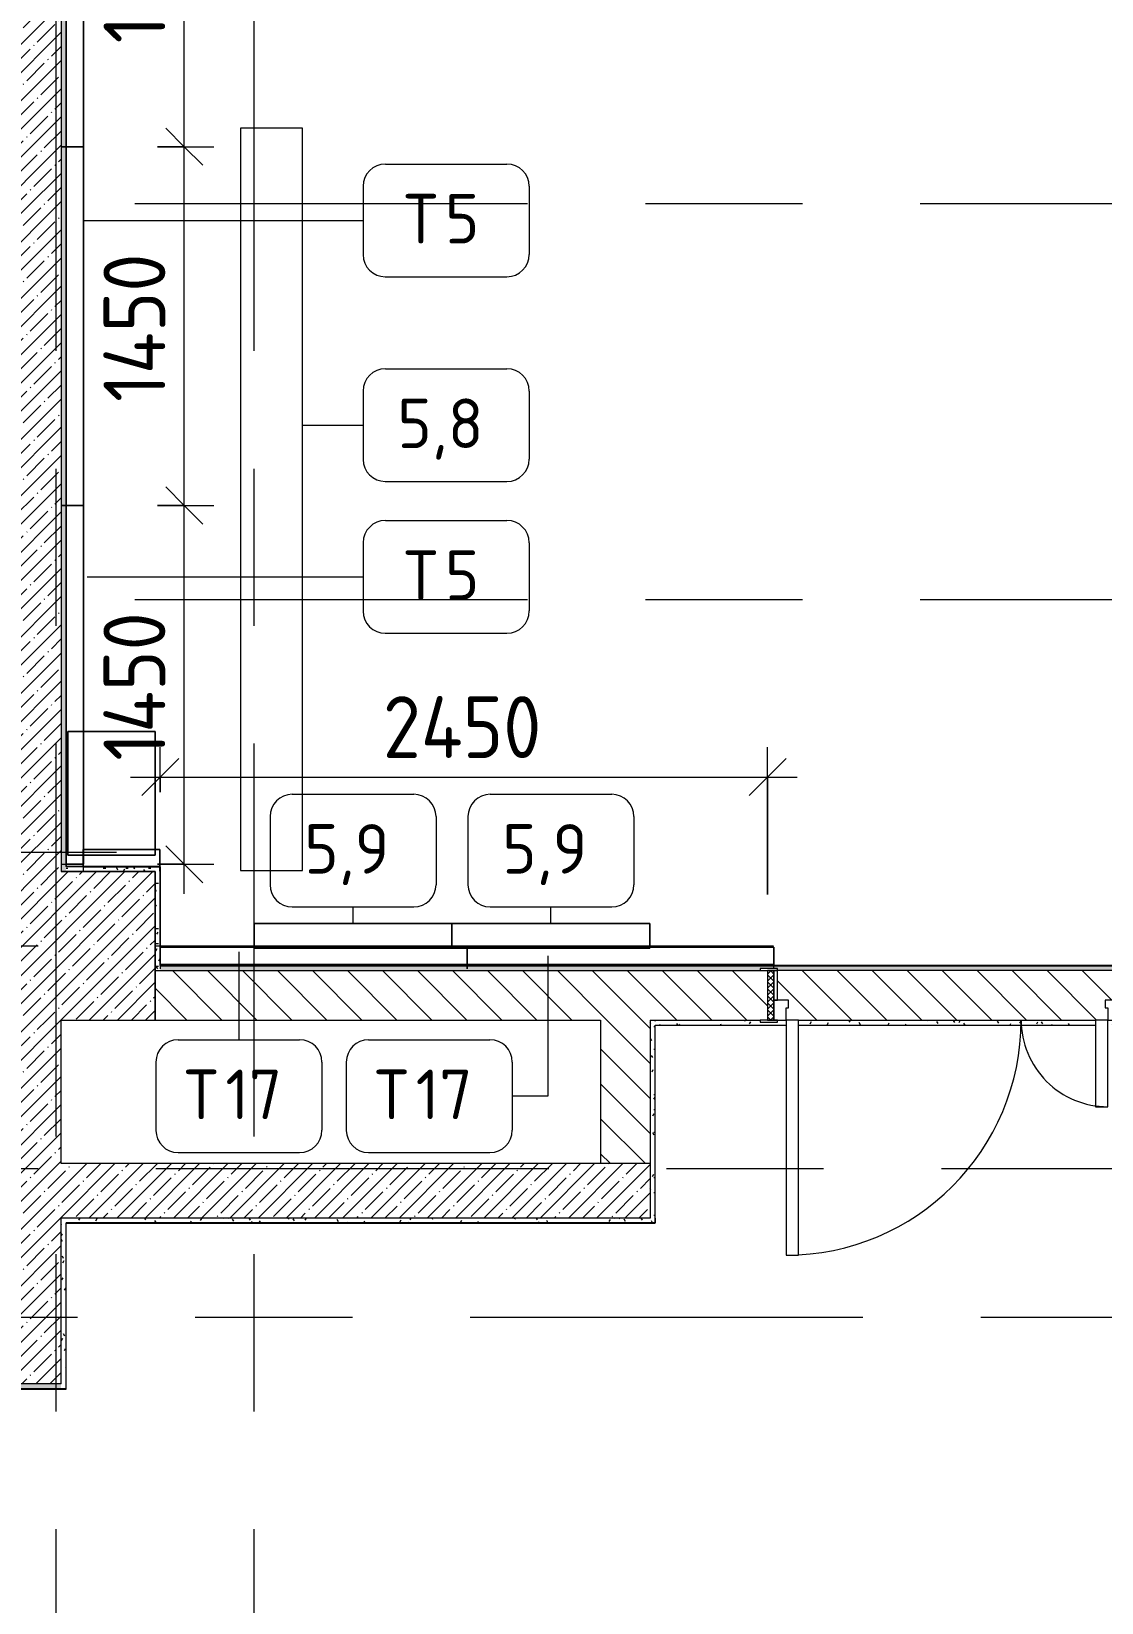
# Model space of a CAD drawing. Header units: millimetres. Extents: x 35092 to 251863, y -8553 to 29549.
# Drawn here: x 42260 to 46586, y 9346 to 15696 of the extents above; entities that cross this region are included whole.
import ezdxf

# ---------------------------------------------------------------- set-up
doc = ezdxf.new("R2010")
doc.units = ezdxf.units.MM
doc.linetypes.add('Осевая', pattern=[3175, 635, -476.25, 1587.5, -476.25])
for name, color, linetype, lineweight in [('A-ANNO-DIMS', 7, 'Continuous', 9), ('A-ANNO-DIMS-100', 7, 'Continuous', 9), ('A-DOOR', 7, 'Continuous', 9), ('A-DOOR-FRAM-2', 7, 'Continuous', 9), ('A-WALL', 7, 'Continuous', 9), ('I-FURN-IDEN', 7, 'Continuous', 9), ('I-WALL', 7, 'Continuous', 9), ('S-COLS', 7, 'Continuous', 9), ('Оси', 7, 'Continuous', 9), ('Оси-2', 7, 'Осевая', 9)]:
    doc.layers.add(name, color=color, linetype=linetype, lineweight=lineweight)
for name, color, linetype, lineweight, true_color in [('A-DOOR-1', 7, 'Continuous', 9, 0xc0c0c0), ('A-DOOR-FRAM-1', 7, 'Continuous', 9, 0xc0c0c0), ('A-WALL-1', 9, 'Continuous', 9, 0x808080), ('A-WALL-FNSH-1', 9, 'Continuous', 9, 0x808080), ('I-FURN-1', 9, 'Continuous', 9, 0x808080)]:
    doc.layers.add(name, color=color, linetype=linetype, lineweight=lineweight, true_color=true_color)
doc.styles.add('GOST Common', font='GOST_Common.ttf', dxfattribs={"height": 200})
doc.styles.add('ISOCPEUR', font='isocpeur.ttf', dxfattribs={"width": 0.9, "height": 250})
doc.dimstyles.new('ISO-2_5_0_9К_БОЛЬШОЙ', dxfattribs={"dimscale": 304.8, "dimtxt": 248.995294, "dimasz": 0.492126, "dimexe": 0.393701, "dimexo": 0.984252, "dimgap": 0, "dimtad": 1, "dimdec": 0, "dimrnd": 10, "dimzin": 0, "dimdsep": 46, "dimtxsty": 'ISOCPEUR', "dimblk1": 'OBLIQUE', "dimblk2": 'OBLIQUE', "dimsah": 1, "dimcen": 0.09, "dimdle": 0.393701, "dimazin": 0, "dimtfac": 1, "dimtdec": 4, "dimtix": 1, "dimtmove": 0, "dimatfit": 3, "dimfxl": 1, "dimtvp": 1, "dimtolj": 1, "dimtzin": 0, "dimarcsym": 2})
pattern_1 = [(135, (0, 0), (-70.71068, -70.71068), [])]
pattern_2 = [(45, (0, 0), (-57.02463, 57.02463), []), (45, (57.025, 0), (-57.02463, 57.02463), [100.806, -20.161, 3.353, -16.808])]
pattern_3 = [(0, (0, 0), (121.92, 30.48), [10.058, -81.382, 10.058, -81.382, -487.68]), (0, (0, 0), (121.92, 30.48), [-182.88, 10.058, -172.822, 10.058, -81.382, -213.36]), (0, (0, 0), (121.92, 30.48), [-457.2, 10.058, -50.902, 10.058, -142.342]), (120, (45.72, 15.24), (-87.356454, 90.345817), [10.058, -81.382, 10.058, -81.382, -487.68]), (120, (45.72, 15.24), (-87.356454, 90.345817), [-182.88, 10.058, -172.822, 10.058, -81.382, -213.36]), (120, (45.72, 15.24), (-87.356454, 90.345817), [-457.2, 10.058, -50.902, 10.058, -142.342]), (240, (60.96, 76.2), (-34.563546, -120.825817), [10.058, -81.382, 10.058, -81.382, -487.68]), (240, (60.96, 76.2), (-34.563546, -120.825817), [-182.88, 10.058, -172.822, 10.058, -81.382, -213.36]), (240, (60.96, 76.2), (-34.563546, -120.825817), [-457.2, 10.058, -50.902, 10.058, -142.342])]

# ---------------------------------------------------------------- blocks, each defined once
blk = doc.blocks.new('110_Дверь_СКБ_2Ст - Д-6_л__ ДОО_Дв_1450x2100h_Дверь из раздевальной в коридор-25835678-План расстановки мебели и оборудования 2 этажа в осях 12-23')
at = {"layer": 'A-DOOR'}
h = blk.add_hatch(dxfattribs=at)
h.set_pattern_fill('FP_25', color=256, style=0, pattern_type=2)
h.set_pattern_definition([(135, (1576.41, 164.685), (-14.14214, -14.14214), []), (225, (1576.41, 164.685), (14.14214, -14.14214), [])])
h.paths.add_polyline_path([(737.5, 100), (712.5, 100), (712.5, -100), (737.5, -100)])
at = {"layer": 'A-DOOR-FRAM-2'}
h = blk.add_hatch(dxfattribs=at)
h.set_pattern_fill('FP_26', color=256, style=0, pattern_type=2)
h.set_pattern_definition([(45, (-546.384, 164.685), (-14.1421, 14.1421), []), (135, (-546.384, 164.685), (-14.1421, -14.1421), [])])
h.paths.add_polyline_path([(-687.5, -100), (-687.5, 100), (-712.5, 100), (-712.5, -100)])
at = {"layer": 'A-DOOR-1'}
for p, q in [((662.5, 1050), (612.5, 1050)), ((612.5, 1050), (612.5, 100)), ((662.5, 100), (662.5, 1050)), ((-637.5, 450), (-637.5, 100)), ((-587.5, 450), (-637.5, 450)), ((-587.5, 100), (-587.5, 450)), ((-637.5, 100), (-587.5, 100)), ((612.5, 100), (662.5, 100))]:
    blk.add_line(p, q, dxfattribs=at)
for centre, radius, start, end in [((662.5, 100), 950, 90, 180), ((-637.5, 100), 350, 360, 90)]:
    blk.add_arc(centre, radius, start, end, dxfattribs=at)
at = {"layer": 'A-DOOR-FRAM-1'}
for p, q in [((-672.5, 108), (-742.5, 108)), ((-742.5, 108), (-742.5, 100)), ((-742.5, 100), (-672.5, 100)), ((-687.5, 100), (-712.5, 100)), ((-712.5, 100), (-712.5, -100)), ((-637.5, 100), (-687.5, 100)), ((-687.5, 100), (-687.5, 20)), ((-687.5, -100), (-687.5, 100)), ((-672.5, 100), (-672.5, 108)), ((-637.5, 50), (-637.5, 100)), ((662.5, 100), (662.5, 50)), ((712.5, 100), (662.5, 100)), ((767.5, 108), (697.5, 108)), ((697.5, 108), (697.5, 100)), ((697.5, 100), (767.5, 100)), ((712.5, 20), (712.5, 100)), ((737.5, 100), (712.5, 100)), ((712.5, 100), (712.5, -100)), ((737.5, -100), (737.5, 100)), ((767.5, 100), (767.5, 108)), ((-687.5, 20), (-627.5, 20)), ((-672.5, 20), (-687.5, 20)), ((-687.5, 20), (-687.5, -100)), ((-672.5, -100), (-672.5, 20)), ((-627.5, 50), (-637.5, 50)), ((-627.5, 20), (-627.5, 50)), ((662.5, 50), (652.5, 50)), ((652.5, 50), (652.5, 20)), ((652.5, 20), (712.5, 20)), ((712.5, 20), (697.5, 20)), ((697.5, 20), (697.5, -100)), ((712.5, -100), (712.5, 20)), ((-672.5, -100), (-742.5, -100)), ((-742.5, -100), (-742.5, -108)), ((-742.5, -108), (-672.5, -108)), ((-712.5, -100), (-687.5, -100)), ((-687.5, -100), (-672.5, -100)), ((-672.5, -108), (-672.5, -100)), ((697.5, -100), (712.5, -100)), ((767.5, -100), (697.5, -100)), ((697.5, -100), (697.5, -108)), ((697.5, -108), (767.5, -108)), ((712.5, -100), (737.5, -100)), ((767.5, -108), (767.5, -100))]:
    blk.add_line(p, q, dxfattribs=at)
blk = doc.blocks.new('Стол базовый прямоугольный - 5_8-26349451-План расстановки мебели и оборудования 2 этажа в осях 12-23')
at = {"layer": 'I-FURN-1'}
for p, q in [((1500, 125), (-1500, 125)), ((-1500, 125), (-1500, -125)), ((1500, -125), (1500, 125)), ((-1500, -125), (1500, -125))]:
    blk.add_line(p, q, dxfattribs=at)
blk = doc.blocks.new('Мат в спортивном зале - Т5-31174681-План расстановки мебели и оборудования 2 этажа в осях 12-23')
at = {"layer": 'I-FURN-1'}
for p, q in [((-568.7, 925.9), (-568.7, 906.7)), ((881.3, 909.3), (-568.7, 909.3)), ((-568.7, 909.3), (-568.7, 839.3)), ((-568.7, 839.3), (-568.7, 909.3)), ((-568.7, 909.3), (881.3, 909.3)), ((881.3, 906.7), (881.3, 925.9)), ((881.3, 839.3), (881.3, 909.3)), ((-568.7, 839.3), (881.3, 839.3)), ((812.3, 839.3), (-568.7, 839.3)), ((881.3, 839.3), (812.3, 839.3))]:
    blk.add_line(p, q, dxfattribs=at)
blk = doc.blocks.new('Мат в спортивном зале - Т5-V210-План расстановки мебели и оборудования 2 этажа в осях 12-23')
at = {"layer": 'I-FURN-1'}
for p, q in [((-568.7, 925.9), (-568.7, 906.7)), ((881.3, 909.3), (-568.7, 909.3)), ((-568.7, 909.3), (-568.7, 839.3)), ((-568.7, 839.3), (-568.7, 909.3)), ((-568.7, 909.3), (881.3, 909.3)), ((881.3, 906.7), (881.3, 925.9)), ((881.3, 839.3), (881.3, 909.3)), ((881.3, 909.3), (881.3, 839.3)), ((-568.7, 839.3), (881.3, 839.3)), ((881.3, 839.3), (-568.7, 839.3))]:
    blk.add_line(p, q, dxfattribs=at)
blk = doc.blocks.new('Мат в спортивном зале - Т5-V211-План расстановки мебели и оборудования 2 этажа в осях 12-23')
at = {"layer": 'I-FURN-1'}
for p, q in [((-568.7, 925.9), (-568.7, 906.7)), ((881.3, 909.3), (-568.7, 909.3)), ((-568.7, 909.3), (-568.7, 839.3)), ((-568.7, 840.6), (-568.7, 909.3)), ((-568.7, 909.3), (881.3, 909.3)), ((881.3, 906.7), (881.3, 925.9)), ((881.3, 839.3), (881.3, 909.3)), ((881.3, 909.3), (881.3, 839.3)), ((-568.7, 839.3), (-568.7, 840.6)), ((-568.7, 839.3), (881.3, 839.3)), ((-531.6, 839.3), (-568.7, 839.3)), ((-509.7, 839.3), (-531.6, 839.3)), ((-31.6, 839.3), (-509.7, 839.3)), ((881.3, 839.3), (-31.6, 839.3))]:
    blk.add_line(p, q, dxfattribs=at)
blk = doc.blocks.new('Мат в спортивном зале - Т7-V217-План расстановки мебели и оборудования 2 этажа в осях 12-23')
at = {"layer": 'I-FURN-1'}
for p, q in [((571.3, 925.9), (571.3, 906.7)), ((881.3, 909.3), (571.3, 909.3)), ((571.3, 909.3), (571.3, 839.3)), ((571.3, 839.3), (571.3, 908.3)), ((881.3, 906.7), (881.3, 925.9)), ((881.3, 839.3), (881.3, 909.3)), ((881.3, 908.3), (881.3, 898.3)), ((881.3, 898.3), (881.3, 861.2)), ((571.3, 839.3), (881.3, 839.3)), ((590, 839.3), (571.3, 839.3)), ((880, 839.3), (590, 839.3)), ((881.3, 839.3), (880, 839.3)), ((881.3, 861.2), (881.3, 839.3))]:
    blk.add_line(p, q, dxfattribs=at)
blk = doc.blocks.new('Мат в спортивном зале - Т17-31179392-План расстановки мебели и оборудования 2 этажа в осях 12-23')
at = {"layer": 'I-FURN-1'}
for p, q in [((-358.7, 925.9), (-358.7, 906.7)), ((881.3, 909.3), (-358.7, 909.3)), ((-358.7, 909.3), (-358.7, 839.3)), ((-358.7, 842.5), (-358.7, 909.3)), ((-358.7, 909.3), (881.3, 909.3)), ((881.3, 906.7), (881.3, 925.9)), ((881.3, 839.3), (881.3, 909.3)), ((881.3, 909.3), (881.3, 839.3)), ((-358.7, 839.3), (-358.7, 842.5)), ((-358.7, 839.3), (881.3, 839.3)), ((502.3, 839.3), (-358.7, 839.3)), ((881.3, 839.3), (502.3, 839.3))]:
    blk.add_line(p, q, dxfattribs=at)
blk = doc.blocks.new('Мат в спортивном зале - Т17-V234-План расстановки мебели и оборудования 2 этажа в осях 12-23')
at = {"layer": 'I-FURN-1'}
for p, q in [((-358.7, 925.9), (-358.7, 906.7)), ((881.3, 909.3), (-358.7, 909.3)), ((-358.7, 909.3), (-358.7, 839.3)), ((-358.7, 839.3), (-358.7, 909.3)), ((-358.7, 909.3), (881.3, 909.3)), ((881.3, 906.7), (881.3, 925.9)), ((881.3, 839.3), (881.3, 909.3)), ((881.3, 909.3), (881.3, 842.5)), ((-358.7, 839.3), (881.3, 839.3)), ((142.3, 839.3), (-358.7, 839.3)), ((881.3, 839.3), (142.3, 839.3)), ((881.3, 842.5), (881.3, 839.3))]:
    blk.add_line(p, q, dxfattribs=at)
blk = doc.blocks.new('Марка_Мебель - В прямоуг_Balcon_Марка-25523697-План расстановки мебели и оборудования 2 этажа в осях 12-23')
at = {"layer": 'I-FURN-IDEN'}
for p, q in [((-2.455, 2.278), (2.455, 2.278)), ((-3.355, 1.378), (-3.355, -1.384)), ((3.355, 1.378), (3.355, -1.378)), ((-2.461, -2.278), (2.455, -2.278))]:
    blk.add_line(p, q, dxfattribs=at)
for centre, radius, start, end in [((-2.455, 1.378), 0.9, 90, 180), ((2.455, 1.378), 0.9, 0, 90), ((-2.461, -1.384), 0.893, 180, 270), ((2.455, -1.378), 0.9, 270, 0)]:
    blk.add_arc(centre, radius, start, end, dxfattribs=at)
blk = doc.blocks.new('DIMBLOCK39-План расстановки мебели и оборудования 2 этажа в осях 12-23')
at = {"layer": 'A-ANNO-DIMS-100', "lineweight": 20}
for p, q in [((42878, 13780), (42803, 13855)), ((42878, 13780), (42953, 13705)), ((42878, 12330), (42803, 12405)), ((42878, 12330), (42953, 12255))]:
    blk.add_line(p, q, dxfattribs=at)
at = {"layer": 'A-ANNO-DIMS-100'}
for p, q in [((42770, 13780), (42998, 13780)), ((42878, 13780), (42770, 13780)), ((42878, 12210), (42878, 13780)), ((42770, 12330), (42998, 12330)), ((42878, 12330), (42770, 12330))]:
    blk.add_line(p, q, dxfattribs=at)
at = {"layer": 'A-ANNO-DIMS-100', "color": 0, "insert": (42551.3, 12748.5), "char_height": 250, "width": 735.494, "attachment_point": 1, "rotation": 90, "line_spacing_factor": 1.149209, "style": 'ISOCPEUR'}
blk.add_mtext('1450', dxfattribs=at)
blk = doc.blocks.new('_Oblique')
at = {"color": 0, "linetype": 'ByBlock', "lineweight": -2}
blk.add_line((-0.5, -0.5), (0.5, 0.5), dxfattribs=at)
blk = doc.blocks.new('DIMBLOCK40-План расстановки мебели и оборудования 2 этажа в осях 12-23')
at = {"layer": 'A-ANNO-DIMS-100', "lineweight": 20}
for p, q in [((42878, 15230), (42803, 15305)), ((42878, 15230), (42953, 15155)), ((42878, 13780), (42803, 13855)), ((42878, 13780), (42953, 13705))]:
    blk.add_line(p, q, dxfattribs=at)
at = {"layer": 'A-ANNO-DIMS-100'}
for p, q in [((42770, 15230), (42998, 15230)), ((42878, 15230), (42770, 15230)), ((42878, 13780), (42878, 15230)), ((42770, 13780), (42998, 13780)), ((42878, 13780), (42770, 13780))]:
    blk.add_line(p, q, dxfattribs=at)
at = {"layer": 'A-ANNO-DIMS-100', "color": 0, "insert": (42551.3, 14198.5), "char_height": 250, "width": 735.494, "attachment_point": 1, "rotation": 90, "line_spacing_factor": 1.149209, "style": 'ISOCPEUR'}
blk.add_mtext('1450', dxfattribs=at)
blk = doc.blocks.new('DIMBLOCK41-План расстановки мебели и оборудования 2 этажа в осях 12-23')
at = {"layer": 'A-ANNO-DIMS-100'}
for p, q in [((42878, 15230), (42878, 16799)), ((43081, 16679), (42758, 16679)), ((42878, 16679), (43081, 16679)), ((42770, 15230), (42998, 15230)), ((42878, 15230), (42770, 15230))]:
    blk.add_line(p, q, dxfattribs=at)
at = {"layer": 'A-ANNO-DIMS-100', "lineweight": 20}
for p, q in [((42878, 16679), (42803, 16754)), ((42878, 16679), (42953, 16604)), ((42878, 15230), (42803, 15305)), ((42878, 15230), (42953, 15155))]:
    blk.add_line(p, q, dxfattribs=at)
at = {"layer": 'A-ANNO-DIMS-100', "color": 0, "insert": (42551.3, 15648), "char_height": 250, "width": 735.494, "attachment_point": 1, "rotation": 90, "line_spacing_factor": 1.149209, "style": 'ISOCPEUR'}
blk.add_mtext('1450', dxfattribs=at)
blk = doc.blocks.new('DIMBLOCK69-План расстановки мебели и оборудования 2 этажа в осях 12-23')
at = {"layer": 'A-ANNO-DIMS-100'}
for p, q in [((42781, 12621), (42781, 12802.5)), ((45235.7, 12208), (45235.7, 12802.5)), ((42661, 12682.5), (45355.7, 12682.5)), ((42781, 12682.5), (42781, 12621)), ((45235.7, 12682.5), (45235.7, 12208))]:
    blk.add_line(p, q, dxfattribs=at)
at = {"layer": 'A-ANNO-DIMS-100', "lineweight": 20}
for p, q in [((42781, 12682.5), (42856, 12757.5)), ((45235.7, 12682.5), (45310.7, 12757.5)), ((42781, 12682.5), (42706, 12607.5)), ((45235.7, 12682.5), (45160.7, 12607.5))]:
    blk.add_line(p, q, dxfattribs=at)
at = {"layer": 'A-ANNO-DIMS-100', "color": 0, "insert": (43680.4, 13009.1), "char_height": 250, "width": 787.208, "attachment_point": 1, "line_spacing_factor": 1.149209, "style": 'ISOCPEUR'}
blk.add_mtext('2450', dxfattribs=at)

msp = doc.modelspace()

# ---------------------------------------------------------------- hatches: boundary and pattern name
at = {"layer": 'I-WALL'}
h = msp.add_hatch(dxfattribs=at)
h.set_pattern_fill('FP_17', color=256, style=0, pattern_type=2)
h.set_pattern_definition(pattern_2)
h.paths.add_polyline_path([(42160, 15200), (42380, 15200), (42380, 16700), (42160, 16700), (42160, 15389.4)])
h = msp.add_hatch(dxfattribs=at)
h.set_pattern_fill('FP_58', color=256, style=0, pattern_type=2)
h.set_pattern_definition(pattern_3)
h.paths.add_polyline_path([(42400, 12300), (42400, 16680), (42380, 16680), (42380, 12300)])
h = msp.add_hatch(dxfattribs=at)
h.set_pattern_fill('FP_17', color=256, style=0, pattern_type=2)
h.set_pattern_definition(pattern_2)
h.paths.add_polyline_path([(42380, 14980), (42380, 15200), (38760, 15200), (38760, 14980), (42160, 14980)])
h = msp.add_hatch(dxfattribs=at)
h.set_pattern_fill('FP_17', color=256, style=0, pattern_type=2)
h.set_pattern_definition(pattern_2)
h.paths.add_polyline_path([(42160, 10230), (42380, 10230), (42380, 11700), (42160, 11700), (42160, 10430)])
h.paths.add_polyline_path([(42380, 12300), (42380, 14980), (42160, 14980), (42160, 12300)])
h = msp.add_hatch(dxfattribs=at)
h.set_pattern_fill('FP_58', color=256, style=0, pattern_type=2)
h.set_pattern_definition(pattern_3)
h.paths.add_polyline_path([(42778.7, 12300), (42780, 12300), (42780, 12320), (42400, 12320), (42400, 12300), (42760, 12300)])
h = msp.add_hatch(dxfattribs=at)
h.set_pattern_fill('FP_58', color=256, style=0, pattern_type=2)
h.set_pattern_definition(pattern_3)
h.paths.add_polyline_path([(42780, 11900), (42780, 12300), (42760, 12300), (42760, 11900)])
h = msp.add_hatch(dxfattribs=at)
h.set_pattern_fill('FP_19', color=256, style=0, pattern_type=2)
h.set_pattern_definition(pattern_1)
h.paths.add_polyline_path([(51710, 11700), (51710, 11900), (48760, 11900), (48760, 11700), (49942.3, 11700)])
h.paths.add_polyline_path([(48160, 11700), (48160, 11900), (46685.7, 11900), (46685.7, 11700), (47460.7, 11700)])
h.paths.add_polyline_path([(46560.7, 11700), (46610.7, 11700), (46610.7, 11750), (46600.7, 11750), (46600.7, 11780), (46645.7, 11780), (46645.7, 11900), (45275.7, 11900), (45275.7, 11780), (45320.7, 11780), (45320.7, 11750), (45310.7, 11750), (45310.7, 11700), (45360.7, 11700)])
h.paths.add_polyline_path([(44560.7, 11700), (45235.7, 11700), (45235.7, 11900), (42760, 11900), (42760, 11700), (44108.6, 11700)])
h = msp.add_hatch(dxfattribs=at)
h.set_pattern_fill('FP_58', color=256, style=0, pattern_type=2)
h.set_pattern_definition(pattern_3)
h.paths.add_polyline_path([(48160, 11900), (48160, 11920), (42780, 11920), (42780, 11900), (45205.7, 11900), (45205.7, 11908), (45275.7, 11908), (45275.7, 11900), (46645.7, 11900), (46645.7, 11908), (46715.7, 11908), (46715.7, 11900), (47025.5, 11900)])
h = msp.add_hatch(dxfattribs=at)
h.set_pattern_fill('FP_19', color=256, style=0, pattern_type=2)
h.set_pattern_definition(pattern_1)
h.paths.add_polyline_path([(44760.7, 11120), (44760.7, 11700), (44560.7, 11700), (44560.7, 11120)])
h = msp.add_hatch(dxfattribs=at)
h.set_pattern_fill('FP_58', color=256, style=0, pattern_type=2)
h.set_pattern_definition(pattern_3)
h.paths.add_polyline_path([(47239.7, 11680), (47240.7, 11680), (47240.7, 11700), (46715.7, 11700), (46715.7, 11692), (46645.7, 11692), (46645.7, 11700), (46610.7, 11700), (46610.7, 11680), (47025.5, 11680)])
h.paths.add_polyline_path([(46560.7, 11680), (46560.7, 11700), (45360.7, 11700), (45360.7, 11680)])
h.paths.add_polyline_path([(45310.7, 11680), (45310.7, 11700), (45275.7, 11700), (45275.7, 11692), (45205.7, 11692), (45205.7, 11700), (44760.7, 11700), (44760.7, 11680), (44780.7, 11680)])
h = msp.add_hatch(dxfattribs=at)
h.set_pattern_fill('FP_58', color=256, style=0, pattern_type=2)
h.set_pattern_definition(pattern_3)
h.paths.add_polyline_path([(44760.7, 10900), (44780.7, 10900), (44780.7, 11680), (44760.7, 11680), (44760.7, 11120)])
h = msp.add_hatch(dxfattribs=at)
h.set_pattern_fill('FP_17', color=256, style=0, pattern_type=2)
h.set_pattern_definition(pattern_2)
h.paths.add_polyline_path([(44760.7, 10900), (44760.7, 11120), (42380, 11120), (42380, 10900), (44108.6, 10900)])
h = msp.add_hatch(dxfattribs=at)
h.set_pattern_fill('FP_58', color=256, style=0, pattern_type=2)
h.set_pattern_definition(pattern_3)
h.paths.add_polyline_path([(42380, 10210), (42400, 10210), (42400, 10900), (42380, 10900), (42380, 10230)])
h = msp.add_hatch(dxfattribs=at)
h.set_pattern_fill('FP_58', color=256, style=0, pattern_type=2)
h.set_pattern_definition(pattern_3)
h.paths.add_polyline_path([(44780.7, 10880), (44780.7, 10900), (42400, 10900), (42401, 10880), (44108.6, 10880)])
h = msp.add_hatch(dxfattribs=at)
h.set_pattern_fill('FP_58', color=256, style=0, pattern_type=2)
h.set_pattern_definition(pattern_3)
h.paths.add_polyline_path([(42380, 10210), (42380, 10230), (38742.7, 10230), (38742.7, 10210), (41191.8, 10210)])
at = {"layer": 'S-COLS'}
h = msp.add_hatch(dxfattribs=at)
h.set_pattern_fill('FP_17', color=256, style=0, pattern_type=2)
h.set_pattern_definition(pattern_2)
h.paths.add_polyline_path([(42160, 11700), (42760, 11700), (42760, 12300), (42160, 12300)])

# ---------------------------------------------------------------- linework, layer by layer
at = {"layer": 'A-WALL'}
for p, q in [((42400, 16680), (42400, 12320)), ((42780, 12320), (42400, 12320)), ((42780, 12320), (42780, 11920)), ((42760, 11900), (45205.7, 11900)), ((46645.7, 11900), (45275.7, 11900)), ((44760.7, 11700), (45205.7, 11700)), ((44760.7, 11700), (44760.7, 10900)), ((45360.7, 11700), (46560.7, 11700)), ((44780.7, 11680), (45310.7, 11680)), ((44780.7, 10900), (44780.7, 11680)), ((45360.7, 11680), (46560.7, 11680)), ((44760.7, 10900), (42380, 10900)), ((42400, 10210), (42400, 10880)), ((44780.7, 10880), (42400, 10880))]:
    msp.add_line(p, q, dxfattribs=at)
at = {"layer": 'A-WALL-1'}
for p, q in [((42380, 16700), (42380, 12300)), ((42380, 12300), (42760, 12300)), ((42760, 12300), (42760, 11700)), ((42380, 11120), (42380, 11700)), ((42760, 11700), (44560.7, 11700)), ((44560.7, 11700), (44560.7, 11120)), ((44760.7, 11120), (42380, 11120)), ((42380, 10230), (42380, 10900)), ((42380, 10230), (38760, 10230))]:
    msp.add_line(p, q, dxfattribs=at)
at = {"layer": 'A-WALL-FNSH-1'}
for p, q in [((42401, 12321), (42401, 16679)), ((42781, 12321), (42401, 12321)), ((42781, 11921), (42781, 12321)), ((42780, 11920), (48139, 11920)), ((48139, 11921), (42781, 11921)), ((44781.7, 11679), (45310.7, 11679)), ((44781.7, 10879), (44781.7, 11679)), ((45360.7, 11679), (46560.7, 11679)), ((42401, 10209), (42401, 10879)), ((42401, 10879), (44781.7, 10879)), ((44780.7, 10900), (44780.7, 10880)), ((42400, 10210), (38760, 10210)), ((38761, 10209), (42401, 10209))]:
    msp.add_line(p, q, dxfattribs=at)
at = {"layer": 'I-FURN-1'}
for p, q in [((42407.1, 12867.1), (42407.1, 12367.1)), ((42470, 12867.1), (42407.1, 12867.1)), ((42407.1, 12867.1), (42470, 12867.1)), ((42407.1, 12367.1), (42407.1, 12867.1)), ((42760, 12867.1), (42470, 12867.1)), ((42470, 12867.1), (42760, 12867.1)), ((42760, 12389), (42760, 12867.1)), ((42760, 12867.1), (42760, 12389)), ((42760, 12367.1), (42760, 12389)), ((42760, 12389), (42760, 12367.1)), ((42407.1, 12367.1), (42468.7, 12367.1)), ((42468.7, 12367.1), (42407.1, 12367.1)), ((42468.7, 12367.1), (42470, 12367.1)), ((42470, 12367.1), (42468.7, 12367.1)), ((42470, 12367.1), (42760, 12367.1)), ((42760, 12367.1), (42470, 12367.1)), ((43960, 12090.9), (43160, 12090.9)), ((43160, 12090.9), (43160, 11994.1)), ((43160, 11994.1), (43160, 12090.9)), ((43160, 12090.9), (43960, 12090.9)), ((44760, 12090.9), (43960, 12090.9)), ((43960, 12090.9), (43960, 11994.1)), ((43960, 11994.1), (43960, 12090.9)), ((43960, 12090.9), (44760, 12090.9)), ((43960, 11994.1), (43960, 12090.9)), ((43960, 12090.9), (43960, 11994.1)), ((44760, 11994.1), (44760, 12090.9)), ((44760, 12090.9), (44760, 11994.1)), ((43160, 11994.1), (43160, 11990.9)), ((43160, 11990.9), (43160, 11994.1)), ((43160, 11990.9), (43960, 11990.9)), ((43960, 11990.9), (43160, 11990.9)), ((43960, 11994.1), (43960, 11990.9)), ((43960, 11990.9), (43960, 11994.1)), ((43960, 11990.9), (43960, 11994.1)), ((43960, 11994.1), (43960, 11990.9)), ((43960, 11990.9), (44760, 11990.9)), ((44760, 11990.9), (43960, 11990.9)), ((44760, 11990.9), (44760, 11994.1)), ((44760, 11994.1), (44760, 11990.9))]:
    msp.add_line(p, q, dxfattribs=at)
at = {"layer": 'I-FURN-IDEN'}
for p, q in [((42474.5, 14932.1), (43600.9, 14932.1)), ((43355.7, 14104.8), (43600.9, 14104.8)), ((42485.7, 13491.4), (43600.9, 13491.4)), ((42603.9, 12378), (41989.4, 12378)), ((43560, 12090.9), (43560, 12157.3)), ((44360, 12090.9), (44360, 12157.3)), ((43098.6, 11975.8), (43098.6, 11620.5)), ((44347.9, 11959.2), (44347.9, 11392.7)), ((44347.9, 11392.7), (44203.6, 11392.7))]:
    msp.add_line(p, q, dxfattribs=at)
at = {"layer": 'S-COLS'}
for p, q in [((42760, 12300), (42380, 12300)), ((42760, 11700), (42760, 12300)), ((42380, 11700), (42760, 11700))]:
    msp.add_line(p, q, dxfattribs=at)
at = {"layer": 'Оси'}
msp.add_line((42760, 12000), (45260, 12000), dxfattribs=at)
at = {"layer": 'Оси-2'}
for p, q in [((42360, 593.7), (42360, 24898.1)), ((43160, 593.7), (43160, 24898.1)), ((38391.7, 15000), (81600, 15000)), ((38391.7, 13400), (81600, 13400)), ((38477.2, 12000), (42760, 12000)), ((38477.2, 11100), (82200, 11100)), ((39747.2, 10500), (82200, 10500))]:
    msp.add_line(p, q, dxfattribs=at)

# ---------------------------------------------------------------- block references
at = {"layer": 'A-DOOR-1', "rotation": 180}
msp.add_blockref('110_Дверь_СКБ_2Ст - Д-6_л__ ДОО_Дв_1450x2100h_Дверь из раздевальной в коридор-25835678-План расстановки мебели и оборудования 2 этажа в осях 12-23', (45973.2, 11800), dxfattribs=at)
at = {"layer": 'I-FURN-1'}
for name, p, rotation in [('Мат в спортивном зале - Т5-31174681-План расстановки мебели и оборудования 2 этажа в осях 12-23', (43309.3, 15798.7), 90.00000000000017), ('Стол базовый прямоугольный - 5_8-26349451-План расстановки мебели и оборудования 2 этажа в осях 12-23', (43230.7, 13805), 269.9999999999999), ('Мат в спортивном зале - Т5-V210-План расстановки мебели и оборудования 2 этажа в осях 12-23', (43309.3, 14348.7), 90.00000000000017), ('Мат в спортивном зале - Т5-V211-План расстановки мебели и оборудования 2 этажа в осях 12-23', (43309.3, 12898.7), 90.00000000000017), ('Мат в спортивном зале - Т7-V217-План расстановки мебели и оборудования 2 этажа в осях 12-23', (43350, 13228.3), 180), ('Мат в спортивном зале - Т17-31179392-План расстановки мебели и оборудования 2 этажа в осях 12-23', (43662.3, 12833.4), 180), ('Мат в спортивном зале - Т17-V234-План расстановки мебели и оборудования 2 этажа в осях 12-23', (44902.3, 12833.4), 180)]:
    msp.add_blockref(name, p, dxfattribs=dict(at, rotation=rotation))
at = {"layer": 'I-FURN-IDEN', "xscale": 99.99999999999993, "yscale": 99.99999999999993, "zscale": 99.99999999999993}
for p in [(43936.4, 14932.1), (43936.4, 14104.8), (43936.4, 13491.4), (43560, 12385), (44360, 12385), (43098.6, 11392.7), (43868.1, 11392.7)]:
    msp.add_blockref('Марка_Мебель - В прямоуг_Balcon_Марка-25523697-План расстановки мебели и оборудования 2 этажа в осях 12-23', p, dxfattribs=at)

# ---------------------------------------------------------------- texts
at = {"layer": 'I-FURN-IDEN', "char_height": 200, "attachment_point": 1, "style": 'GOST Common'}
for s, insert, width in [('\\fGOST Common|b0|i0|c204|p34|;Т', (43766.4, 15039.1), 200.422), ('\\fGOST Common|b0|i0|c204|p34|;5', (43931.7, 15039.1), 176.371), ('5,8', (43739.4, 14211.9), 440.928), ('\\fGOST Common|b0|i0|c204|p34|;Т', (43766.4, 13598.5), 200.422), ('\\fGOST Common|b0|i0|c204|p34|;5', (43931.7, 13598.5), 176.371), ('5,9', (43363, 12492.1), 440.928), ('5,9', (44163, 12492.1), 440.928), ('\\fGOST Common|b0|i0|c204|p34|;Т', (42878.6, 11499.8), 200.422), ('17', (43044, 11499.8), 296.624), ('\\fGOST Common|b0|i0|c204|p34|;Т', (43648.1, 11499.8), 200.422), ('17', (43813.4, 11499.8), 296.624)]:
    msp.add_mtext(s, dxfattribs=dict(at, insert=insert, width=width))

# ---------------------------------------------------------------- dimensions: what is measured, and where the dimension line sits
at = {"layer": 'A-ANNO-DIMS'}
for base, p1, p2, override, picture, middle in [((42878, 16679), (42470, 15230), (42781, 16679), {"dimpost": '<>', "dimfxl": 1481.999324}, 'DIMBLOCK41-План расстановки мебели и оборудования 2 этажа в осях 12-23', (42753, 15954.5)), ((42878, 15230), (42470, 13780), (42470, 15230), {"dimpost": '<>', "dimfxl": 1450}, 'DIMBLOCK40-План расстановки мебели и оборудования 2 этажа в осях 12-23', (42753, 14505)), ((42878, 13780), (42470, 12330), (42470, 13780), {"dimpost": '<>', "dimfxl": 1450}, 'DIMBLOCK39-План расстановки мебели и оборудования 2 этажа в осях 12-23', (42753, 13055))]:
    dim = msp.add_linear_dim(base=base, p1=p1, p2=p2, angle=90, dimstyle='ISO-2_5_0_9К_БОЛЬШОЙ', override=override, dxfattribs=at)
    dim.commit()
    dim.dimension.update_dxf_attribs({"geometry": picture, "text_midpoint": middle})
dim = msp.add_linear_dim(base=(45235.7, 12682.5), p1=(42781, 12321), p2=(45235.7, 11908), dimstyle='ISO-2_5_0_9К_БОЛЬШОЙ', override={"dimpost": '<>', "dimfxl": 2489.213806}, dxfattribs=at)
dim.commit()
dim.dimension.update_dxf_attribs({"geometry": 'DIMBLOCK69-План расстановки мебели и оборудования 2 этажа в осях 12-23', "text_midpoint": (44008.4, 12807.5)})

doc.saveas('drawing.dxf')
